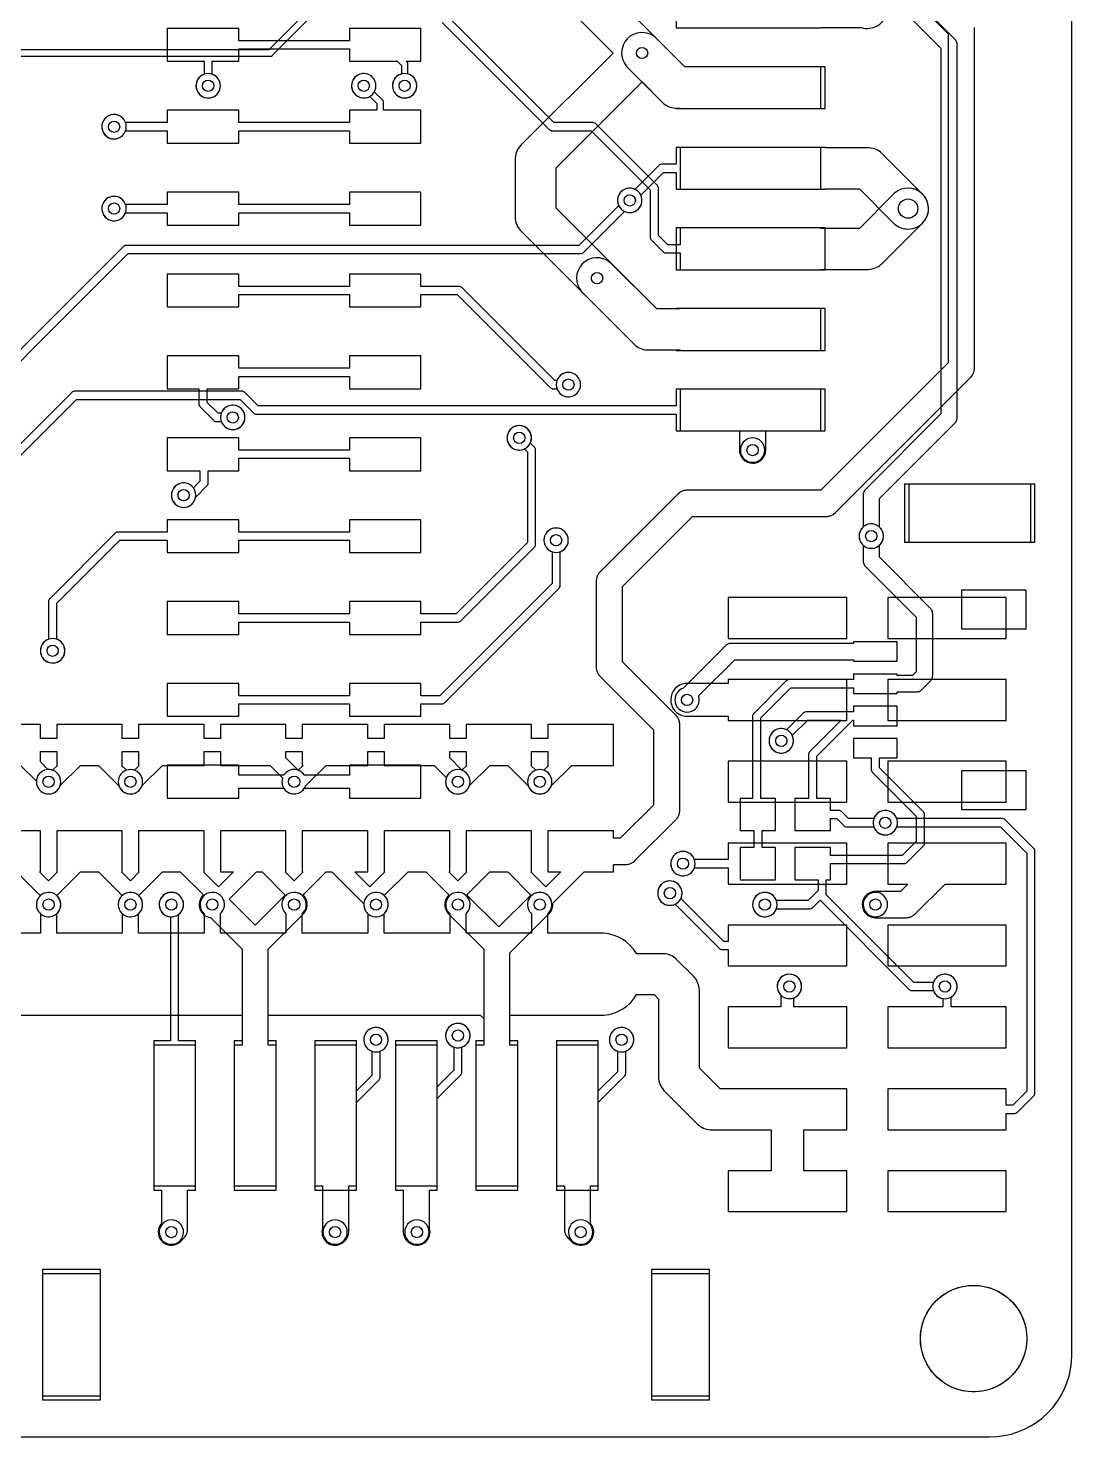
# Model space of a CAD drawing. Header units: millimetres. Extents: x 0 to 66, y 0 to 99.1.
# Drawn here: x 33.66 to 66.04, y 0 to 43.7 of the extents above; entities that cross this region are included whole.
import ezdxf

# ---------------------------------------------------------------- set-up
doc = ezdxf.new("R2010")
doc.units = ezdxf.units.MM

msp = doc.modelspace()

# ---------------------------------------------------------------- linework, layer by layer
at = {"layer": '16_copper'}
for points in [[(29.665, 42.681, 0.165101), (29.876, 42.803), (29.892, 42.824), (41.171, 42.824), (41.177, 42.825, 0.140725), (41.23, 42.843), (41.237, 42.85), (41.239, 42.851), (41.24, 42.852), (41.242, 42.854), (47.081, 48.693), (47.099, 48.682, 1), (47.434, 49.362), (47.388, 49.381, 0.668177), (46.927, 48.854), (46.937, 48.836), (41.129, 43.028), (29.969, 43.028), (29.969, 43.028, 1), (29.213, 43.078), (29.213, 43.028, 0.414214), (29.616, 42.675)], [(59.758, 43.692, 0.39025), (60.325, 44.339), (60.32, 44.402, 0.372542), (59.705, 44.984), (59.663, 44.985), (58.257, 44.985), (58.257, 44.998), (53.761, 44.998), (53.761, 43.702), (58.257, 43.702), (58.257, 43.715), (59.507, 43.715), (59.509, 43.714), (59.57, 43.699), (59.632, 43.691), (59.695, 43.688)], [(39.317, 41.538, 1), (39.169, 42.282), (39.121, 42.269, 0.876976), (39.268, 41.532)], [(44.143, 41.538, 1), (43.995, 42.282), (43.947, 42.269, 0.876976), (44.094, 41.532)], [(45.413, 41.538, 1), (45.265, 42.282), (45.217, 42.269, 0.876976), (45.364, 41.532)], [(36.396, 40.268, 1), (36.248, 41.012), (36.2, 40.999, 0.876976), (36.347, 40.262)], [(52.398, 37.982, 0.453094), (52.683, 38.476), (52.666, 38.516), (53.373, 39.223), (53.761, 39.223), (53.761, 38.702), (58.257, 38.702), (58.257, 39.998), (53.761, 39.998), (53.761, 39.477), (53.32, 39.477), (53.315, 39.476), (53.309, 39.477, 0.111436), (53.256, 39.46), (53.25, 39.455), (53.242, 39.45), (53.235, 39.444), (53.23, 39.44), (52.486, 38.696), (52.446, 38.713, 1), (52.202, 37.995), (52.25, 37.982, 0.065542), (52.349, 37.976)], [(36.396, 37.728, 1), (36.248, 38.472), (36.2, 38.459, 0.876976), (36.347, 37.722)], [(58.257, 36.215), (59.71, 36.215), (59.718, 36.215), (59.726, 36.215, 0.1754), (60.129, 36.372), (60.159, 36.401), (61.409, 37.651), (61.451, 37.698, 0.920724), (60.541, 38.578), (60.511, 38.549), (59.447, 37.485), (58.257, 37.485), (58.257, 37.498), (53.761, 37.498), (53.761, 36.202), (58.257, 36.202)], [(50.493, 32.267, 1), (50.345, 33.011), (50.297, 32.998, 0.876976), (50.444, 32.261)], [(40.079, 31.251, 1), (39.931, 31.995), (39.883, 31.982, 0.876976), (40.03, 31.245)], [(48.969, 30.616, 1), (48.821, 31.36), (48.773, 31.347, 0.876976), (48.92, 30.61)], [(56.208, 30.235, 1), (56.06, 30.979), (56.012, 30.966, 0.876976), (56.159, 30.229)], [(38.555, 28.838, 1), (38.407, 29.582), (38.359, 29.569, 0.876976), (38.506, 28.832)], [(50.112, 27.441, 1), (49.964, 28.185), (49.916, 28.172, 0.876976), (50.063, 27.435)], [(56.85, 18.28), (56.427, 18.28), (56.427, 18.804), (56.85, 18.804), (56.85, 19.804), (56.388, 19.804), (56.388, 22.299), (57.322, 23.233), (59.269, 23.233), (59.269, 23.06), (60.619, 23.06), (60.619, 23.106), (61.206, 23.106), (61.225, 23.108), (61.245, 23.109, 0.118891), (61.355, 23.154), (61.385, 23.18), (61.386, 23.18), (61.386, 23.18), (61.648, 23.442), (61.66, 23.457), (61.673, 23.472, 0.118893), (61.719, 23.582), (61.722, 23.622, 0.000218), (61.722, 23.622), (61.722, 25.527), (61.72, 25.546), (61.719, 25.566, 0.118891), (61.674, 25.676), (61.648, 25.706), (61.648, 25.707), (61.648, 25.707), (60.071, 27.283), (60.071, 27.659), (60.102, 27.69, 1), (59.532, 28.19), (59.502, 28.151, 0.339455), (59.532, 27.69), (59.563, 27.659), (59.563, 27.178), (59.565, 27.159), (59.566, 27.139, 0.118891), (59.611, 27.029), (59.637, 26.999), (59.637, 26.998), (59.637, 26.998), (61.214, 25.422), (61.214, 23.727), (61.101, 23.614), (60.619, 23.614), (60.619, 23.66), (59.269, 23.66), (59.269, 23.487), (57.269, 23.487), (57.264, 23.486), (57.258, 23.487, 0.111436), (57.205, 23.47), (57.199, 23.465), (57.191, 23.46), (57.184, 23.454), (57.179, 23.45), (56.171, 22.442), (56.168, 22.438), (56.164, 22.434, 0.11143), (56.138, 22.384), (56.137, 22.377), (56.135, 22.367), (56.135, 22.358), (56.134, 22.352), (56.134, 19.804), (55.75, 19.804), (55.75, 18.804), (56.173, 18.804), (56.173, 18.28), (55.75, 18.28), (55.75, 17.28), (56.85, 17.28)], [(34.491, 24.012, 1), (34.343, 24.756), (34.295, 24.743, 0.876976), (34.442, 24.006)], [(55.456, 24.612), (55.436, 24.611, 0.118891), (55.326, 24.566), (55.296, 24.54), (55.295, 24.54), (55.295, 24.54), (53.971, 23.215), (53.934, 23.2), (53.891, 23.175, 1), (54.313, 22.545), (54.352, 22.575, 0.303346), (54.461, 22.982), (54.459, 22.985), (55.58, 24.106), (59.269, 24.106), (59.269, 24.06), (60.619, 24.06), (60.619, 24.66), (59.269, 24.66), (59.269, 24.614), (55.475, 24.614)], [(57.788, 22.486), (57.782, 22.487, 0.111436), (57.729, 22.47), (57.723, 22.465), (57.715, 22.46), (57.708, 22.454), (57.703, 22.45), (57.185, 21.932), (57.145, 21.949, 1), (56.901, 21.231), (56.949, 21.218, 0.577349), (57.382, 21.712), (57.365, 21.752), (57.846, 22.233), (58.883, 22.233), (57.91, 21.26), (57.907, 21.256), (57.903, 21.252, 0.11143), (57.877, 21.202), (57.876, 21.195), (57.874, 21.185), (57.874, 21.176), (57.873, 21.17), (57.873, 19.804), (57.45, 19.804), (57.45, 18.804), (58.55, 18.804), (58.55, 19.177), (58.748, 19.177), (58.965, 18.96), (58.969, 18.957), (58.973, 18.953, 0.11143), (59.023, 18.927), (59.03, 18.926), (59.04, 18.924), (59.049, 18.924), (59.055, 18.923), (59.895, 18.923), (59.912, 18.882, 1), (60.592, 19.218), (60.567, 19.261, 0.577351), (59.912, 19.218), (59.895, 19.177), (59.108, 19.177), (58.891, 19.394), (58.887, 19.397), (58.883, 19.401, 0.11143), (58.833, 19.427), (58.826, 19.428), (58.816, 19.43), (58.807, 19.43), (58.801, 19.431), (58.55, 19.431), (58.55, 19.804), (58.127, 19.804), (58.127, 21.117), (59.243, 22.233), (59.269, 22.233), (59.269, 22.06), (60.619, 22.06), (60.619, 22.66), (59.269, 22.66), (59.269, 22.487), (57.793, 22.487)], [(58.55, 17.28), (58.55, 17.78), (60.833, 17.78), (60.838, 17.781), (60.844, 17.78, 0.111436), (60.897, 17.797), (60.903, 17.802), (60.911, 17.807), (60.918, 17.813), (60.923, 17.817), (61.431, 18.325), (61.434, 18.329), (61.438, 18.333, 0.11143), (61.464, 18.383), (61.465, 18.39), (61.467, 18.4), (61.467, 18.409), (61.468, 18.415), (61.468, 19.304), (61.467, 19.309), (61.468, 19.315, 0.111436), (61.451, 19.368), (61.446, 19.374), (61.441, 19.382), (61.435, 19.389), (61.431, 19.394), (60.071, 20.754), (60.071, 21.06), (60.619, 21.06), (60.619, 21.66), (59.269, 21.66), (59.269, 21.06), (59.817, 21.06), (59.817, 20.701), (59.818, 20.696), (59.817, 20.69, 0.111436), (59.834, 20.637), (59.839, 20.631), (59.844, 20.623), (59.85, 20.616), (59.854, 20.611), (61.214, 19.251), (61.214, 18.468), (60.78, 18.034), (58.55, 18.034), (58.55, 18.28), (57.45, 18.28), (57.45, 17.28), (58.166, 17.28), (58.166, 16.944), (57.859, 16.637), (56.872, 16.637), (56.855, 16.678, 1), (56.175, 16.342), (56.2, 16.299, 0.577351), (56.855, 16.342), (56.872, 16.383), (57.912, 16.383), (57.917, 16.384), (57.923, 16.383, 0.111436), (57.976, 16.4), (57.982, 16.405), (57.99, 16.41), (57.997, 16.416), (58.002, 16.42), (58.23, 16.648), (60.997, 13.88), (61.001, 13.877), (61.005, 13.873, 0.11143), (61.055, 13.847), (61.062, 13.846), (61.072, 13.844), (61.081, 13.844), (61.087, 13.843), (61.746, 13.843), (61.763, 13.802, 1), (62.443, 14.138), (62.418, 14.181, 0.577351), (61.763, 14.138), (61.746, 14.097), (61.14, 14.097), (58.42, 16.817), (58.42, 17.28)], [(34.412, 20.679, 0.065544), (34.315, 20.698), (34.271, 20.698), (34.036, 20.933), (34.036, 21.26), (34.544, 21.26), (34.544, 20.828), (34.566, 20.828), (34.415, 20.677)], [(36.952, 20.679, 0.165099), (36.708, 20.679), (36.705, 20.677), (36.554, 20.828), (36.576, 20.828), (36.576, 21.26), (37.084, 21.26), (37.084, 20.828), (37.106, 20.828), (36.955, 20.677)], [(49.652, 20.679, 0.165099), (49.408, 20.679), (49.405, 20.677), (49.254, 20.828), (49.276, 20.828), (49.276, 21.26), (49.784, 21.26), (49.784, 20.828), (49.806, 20.828), (49.655, 20.677)], [(54.049, 17.408, 1), (53.901, 18.152), (53.853, 18.139, 0.876976), (54, 17.402)], [(53.642, 16.494, 1), (53.494, 17.237), (53.447, 17.224, 0.876976), (53.593, 16.487)], [(38.848, 12.279), (38.327, 12.279), (38.327, 16.207), (38.35, 16.225, 1), (37.85, 16.795), (37.815, 16.76, 0.619805), (38.073, 16.132), (38.073, 12.279), (37.552, 12.279), (37.552, 7.783), (38.848, 7.783)], [(60.018, 16.138, 1), (59.87, 16.882), (59.822, 16.869, 0.876976), (59.969, 16.132)], [(57.351, 13.598, 1), (57.203, 14.342), (57.155, 14.329, 0.876976), (57.302, 13.592)], [(44.524, 11.947, 1), (44.376, 12.691), (44.328, 12.678, 0.876976), (44.475, 11.941)], [(46.348, 10.499), (47.08, 11.231), (47.083, 11.235), (47.087, 11.239, 0.11143), (47.113, 11.289), (47.114, 11.296), (47.116, 11.306), (47.116, 11.314), (47.117, 11.321), (47.117, 12.089), (47.158, 12.106, 1), (46.822, 12.786), (46.779, 12.761, 0.577351), (46.822, 12.106), (46.863, 12.089), (46.863, 11.373), (46.348, 10.858), (46.348, 12.279), (45.052, 12.279), (45.052, 7.783), (46.348, 7.783)], [(52.144, 11.947, 1), (51.996, 12.691), (51.948, 12.678, 0.876976), (52.095, 11.941)], [(43.23, 5.947, 0.120832), (43.416, 6.019), (43.467, 6.063), (43.487, 6.083), (43.487, 6.083), (43.487, 6.083), (43.501, 6.098), (43.521, 6.12), (43.521, 6.12), (43.521, 6.121), (43.533, 6.138), (43.549, 6.162), (43.549, 6.162), (43.549, 6.162), (43.559, 6.182), (43.572, 6.207), (43.572, 6.207), (43.572, 6.207), (43.578, 6.222), (43.59, 6.254, 0.000102), (43.59, 6.254), (43.595, 6.276), (43.601, 6.303), (43.601, 6.303), (43.601, 6.303), (43.601, 6.304), (43.606, 6.353), (43.606, 6.363), (43.606, 6.37), (43.606, 7.783), (43.848, 7.783), (43.848, 12.279), (42.552, 12.279), (42.552, 7.783), (42.794, 7.783), (42.794, 6.474), (42.79, 6.466, 0.118779), (42.782, 6.267), (42.796, 6.218, 0.22053), (43.032, 5.971), (43.08, 5.956, 0.058767), (43.18, 5.944)], [(50.834, 5.945, 0.582074), (51.131, 6.586), (51.106, 6.615), (51.106, 7.783), (51.348, 7.783), (51.348, 12.279), (50.052, 12.279), (50.052, 7.783), (50.294, 7.783), (50.294, 6.45), (50.294, 6.45), (50.294, 6.45, 0.030916), (50.297, 6.4), (50.297, 6.4), (50.297, 6.4, 0.030916), (50.306, 6.35), (50.306, 6.35), (50.306, 6.35, 0.030914), (50.321, 6.302), (50.321, 6.302), (50.321, 6.302, 0.030916), (50.343, 6.257), (50.343, 6.256), (50.343, 6.256, 0.030915), (50.369, 6.214), (50.369, 6.214), (50.369, 6.214), (50.37, 6.213), (50.401, 6.175), (50.408, 6.168), (50.413, 6.163), (50.513, 6.063), (50.55, 6.029, 0.156295), (50.783, 5.944)], [(38.174, 5.978, 1), (38.026, 6.722), (37.978, 6.709, 0.876976), (38.125, 5.972)], [(45.794, 5.978, 1), (45.646, 6.722), (45.598, 6.709, 0.876976), (45.745, 5.972)]]:
    msp.add_lwpolyline(points, format="xyb", close=True, dxfattribs=at)
for points in [[(59.022, 46.703), (62.205, 43.52), (62.205, 33.315), (58.252, 29.362), (54.102, 29.362), (54.102, 29.362), (54.102, 29.362), (54.078, 29.361), (54.052, 29.359), (54.052, 29.359), (54.052, 29.359), (54.029, 29.355), (54.002, 29.35), (54.002, 29.35), (54.002, 29.35, 0.030914), (53.954, 29.335), (53.954, 29.335), (53.954, 29.335, 0.030916), (53.909, 29.313), (53.908, 29.313), (53.908, 29.313, 0.030915), (53.866, 29.287), (53.866, 29.287), (53.866, 29.287), (53.865, 29.286), (53.827, 29.255), (53.82, 29.248), (53.815, 29.243), (51.402, 26.83), (51.402, 26.83), (51.402, 26.83), (51.388, 26.815), (51.368, 26.793), (51.368, 26.793), (51.368, 26.792), (51.356, 26.775), (51.34, 26.751), (51.34, 26.751), (51.34, 26.751), (51.33, 26.731), (51.317, 26.706), (51.317, 26.706), (51.317, 26.706), (51.309, 26.685), (51.299, 26.659, 0.000102), (51.299, 26.659), (51.294, 26.637), (51.288, 26.61), (51.288, 26.61), (51.288, 26.61), (51.288, 26.609), (51.283, 26.56), (51.283, 26.55), (51.283, 26.543), (51.283, 23.876), (51.283, 23.876), (51.283, 23.876), (51.284, 23.852), (51.286, 23.826), (51.286, 23.826), (51.286, 23.826), (51.29, 23.803), (51.295, 23.776), (51.295, 23.776), (51.295, 23.776, 0.030914), (51.31, 23.728), (51.31, 23.728), (51.31, 23.728, 0.030916), (51.332, 23.683), (51.332, 23.682), (51.332, 23.682, 0.030915), (51.358, 23.64), (51.358, 23.64), (51.358, 23.64), (51.359, 23.639), (51.39, 23.601), (51.397, 23.594), (51.402, 23.589), (53.061, 21.93), (53.061, 19.599), (52.029, 18.567), (51.816, 18.567), (51.816, 18.796), (49.784, 18.796), (49.784, 17.526), (50.187, 17.526), (49.72, 17.059), (49.71, 17.07), (49.71, 17.071), (49.71, 17.071), (49.254, 17.526), (49.276, 17.526), (49.276, 18.796), (47.244, 18.796), (47.244, 17.526), (47.266, 17.526), (46.99, 17.25), (46.714, 17.526), (46.736, 17.526), (46.736, 18.796), (44.704, 18.796), (44.704, 17.526), (44.726, 17.526), (44.27, 17.071), (44.26, 17.059), (43.793, 17.526), (44.196, 17.526), (44.196, 18.796), (42.164, 18.796), (42.164, 17.526), (42.186, 17.526), (41.91, 17.25), (41.634, 17.526), (41.656, 17.526), (41.656, 18.796), (39.624, 18.796), (39.624, 17.526), (40.027, 17.526), (39.56, 17.059), (39.55, 17.07), (39.55, 17.071), (39.55, 17.071), (39.094, 17.526), (39.116, 17.526), (39.116, 18.796), (37.084, 18.796), (37.084, 17.526), (37.106, 17.526), (36.83, 17.25), (36.554, 17.526), (36.576, 17.526), (36.576, 18.796), (34.544, 18.796), (34.544, 17.526), (34.566, 17.526), (34.29, 17.25), (34.014, 17.526), (34.036, 17.526), (34.036, 18.796), (32.004, 18.796)], [(49.208, 45.525), (51.807, 42.926), (48.954, 40.073), (48.949, 40.067), (48.943, 40.062, 0.1754), (48.769, 39.666), (48.768, 39.624), (48.768, 37.846), (48.768, 37.838), (48.768, 37.83, 0.1754), (48.925, 37.427), (48.954, 37.397), (52.45, 33.901), (52.456, 33.896), (52.461, 33.89, 0.1754), (52.857, 33.716), (52.899, 33.715), (53.761, 33.715), (53.761, 33.702), (58.257, 33.702), (58.257, 34.998), (53.761, 34.998), (53.761, 34.985), (53.162, 34.985), (50.038, 38.109), (50.038, 39.361), (52.705, 42.028), (53.332, 41.401), (53.338, 41.396), (53.343, 41.39, 0.1754), (53.739, 41.216), (53.761, 41.216), (53.761, 41.202), (58.257, 41.202), (58.257, 42.498), (54.031, 42.498), (50.292, 46.237)], [(33.296, 17.526), (34.033, 16.788), (34.005, 16.76), (33.975, 16.721, 1), (34.605, 16.299), (34.63, 16.342, 0.303346), (34.575, 16.76), (34.547, 16.788), (35.284, 17.526), (35.836, 17.526), (36.573, 16.788), (36.545, 16.76), (36.515, 16.721, 1), (37.145, 16.299), (37.17, 16.342, 0.303346), (37.115, 16.76), (37.087, 16.788), (37.824, 17.526), (38.376, 17.526), (39.094, 16.808), (39.06, 16.773, 0.582075), (39.303, 16.109), (39.317, 16.108), (40.294, 15.132), (40.294, 12.279), (40.052, 12.279), (40.052, 7.783), (41.348, 7.783), (41.348, 12.279), (41.106, 12.279), (41.106, 15.132), (42.197, 16.223), (42.231, 16.26, 0.389213), (42.186, 16.808), (42.904, 17.526), (43.075, 17.526), (44.072, 16.529), (44.072, 16.485, 1), (44.828, 16.535), (44.822, 16.584, 0.131653), (44.735, 16.76), (44.707, 16.788), (45.444, 17.526), (45.996, 17.526), (46.714, 16.808), (46.691, 16.785, 0.35496), (46.659, 16.274), (46.703, 16.223), (47.794, 15.132), (47.794, 12.279), (47.552, 12.279), (47.552, 7.783), (48.848, 7.783), (48.848, 12.279), (48.606, 12.279), (48.606, 15.012), (49.817, 16.223), (49.851, 16.26, 0.188225), (49.935, 16.544), (49.933, 16.554), (50.905, 17.526), (51.816, 17.526), (51.816, 17.755), (52.197, 17.755), (52.197, 17.755), (52.197, 17.755), (52.221, 17.756), (52.247, 17.758), (52.247, 17.758), (52.247, 17.758), (52.27, 17.762), (52.297, 17.767), (52.297, 17.767), (52.297, 17.767, 0.030914), (52.345, 17.782), (52.345, 17.782), (52.345, 17.782, 0.030916), (52.39, 17.804), (52.391, 17.804), (52.391, 17.804, 0.030915), (52.433, 17.83), (52.433, 17.83), (52.433, 17.83), (52.434, 17.831), (52.472, 17.862), (52.479, 17.869), (52.484, 17.874), (53.754, 19.144), (53.754, 19.144), (53.754, 19.144), (53.768, 19.159), (53.788, 19.181), (53.788, 19.181), (53.788, 19.182), (53.8, 19.199), (53.816, 19.223), (53.816, 19.223), (53.816, 19.223), (53.826, 19.243), (53.839, 19.268), (53.839, 19.268), (53.839, 19.268), (53.845, 19.283), (53.857, 19.315, 0.000102), (53.857, 19.315), (53.862, 19.337), (53.868, 19.364), (53.868, 19.364), (53.868, 19.364), (53.868, 19.365), (53.873, 19.414), (53.873, 19.424), (53.873, 19.431), (53.873, 22.098), (53.873, 22.098), (53.873, 22.098), (53.872, 22.122), (53.87, 22.148), (53.87, 22.148), (53.87, 22.148), (53.866, 22.171), (53.861, 22.198), (53.861, 22.198), (53.861, 22.198, 0.030914), (53.846, 22.246), (53.846, 22.246), (53.846, 22.246, 0.030916), (53.824, 22.291), (53.824, 22.292), (53.824, 22.292, 0.030915), (53.798, 22.334), (53.798, 22.334), (53.798, 22.334), (53.797, 22.335), (53.766, 22.373), (53.759, 22.38), (53.754, 22.385), (52.095, 24.044), (52.095, 26.375), (54.27, 28.55), (58.42, 28.55), (58.42, 28.55), (58.42, 28.55), (58.444, 28.551), (58.47, 28.553), (58.47, 28.553), (58.47, 28.553), (58.493, 28.557), (58.52, 28.562), (58.52, 28.562), (58.52, 28.562, 0.030914), (58.568, 28.577), (58.568, 28.577), (58.568, 28.577, 0.030916), (58.613, 28.599), (58.614, 28.599), (58.614, 28.599, 0.030915), (58.656, 28.625), (58.656, 28.625), (58.656, 28.625), (58.657, 28.626), (58.695, 28.657), (58.702, 28.664), (58.707, 28.669), (62.898, 32.86), (62.898, 32.86), (62.898, 32.86), (62.912, 32.875), (62.932, 32.897), (62.932, 32.897), (62.932, 32.898), (62.944, 32.915), (62.96, 32.939), (62.96, 32.939), (62.96, 32.939), (62.97, 32.959), (62.983, 32.984), (62.983, 32.984), (62.983, 32.984), (62.989, 32.999), (63.001, 33.031, 0.000102), (63.001, 33.031), (63.006, 33.053), (63.012, 33.08), (63.012, 33.08), (63.012, 33.08), (63.012, 33.081), (63.017, 33.13), (63.017, 33.14), (63.017, 33.147), (63.017, 43.688), (63.017, 43.688), (63.017, 43.688), (63.016, 43.712)], [(32.981, 30.007), (35.153, 32.179), (40.235, 32.179), (40.654, 31.76), (40.658, 31.757), (40.662, 31.753, 0.11143), (40.712, 31.727), (40.719, 31.726), (40.729, 31.724), (40.737, 31.724), (40.744, 31.723), (53.761, 31.723), (53.761, 31.202), (58.257, 31.202), (58.257, 32.498), (53.761, 32.498), (53.761, 31.977), (40.797, 31.977), (40.378, 32.396), (40.373, 32.399), (40.37, 32.403, 0.11143), (40.32, 32.429), (40.313, 32.43), (40.303, 32.432), (40.294, 32.432), (40.288, 32.433), (35.1, 32.433), (35.095, 32.432), (35.089, 32.433, 0.111436), (35.036, 32.416), (35.03, 32.411), (35.022, 32.406), (35.015, 32.4), (35.01, 32.396), (32.801, 30.187)], [(33.423, 20.828), (33.912, 20.339), (33.912, 20.295, 0.71659), (34.605, 20.109), (34.63, 20.152), (34.645, 20.189), (35.284, 20.828), (35.836, 20.828), (36.475, 20.189), (36.49, 20.152), (36.515, 20.109, 0.53451), (37.145, 20.109), (37.17, 20.152), (37.185, 20.189), (37.824, 20.828), (39.116, 20.828), (39.116, 21.26), (39.624, 21.26), (39.624, 20.828), (41.17, 20.828), (41.553, 20.445), (41.551, 20.442, 0.876975), (42.225, 20.109), (42.25, 20.152), (42.265, 20.189), (42.904, 20.828), (44.196, 20.828), (44.196, 21.26), (44.704, 21.26), (44.704, 20.828), (46.25, 20.828), (46.633, 20.445), (46.631, 20.442, 0.876975), (47.305, 20.109), (47.33, 20.152), (47.345, 20.189), (47.984, 20.828), (48.536, 20.828), (49.175, 20.189), (49.19, 20.152), (49.215, 20.109, 0.53451), (49.845, 20.109), (49.87, 20.152), (49.885, 20.189), (50.524, 20.828), (51.816, 20.828), (51.816, 22.098), (49.784, 22.098), (49.784, 21.666), (49.276, 21.666), (49.276, 22.098), (47.244, 22.098), (47.244, 21.666), (46.736, 21.666), (46.736, 22.098), (44.704, 22.098), (44.704, 21.666), (44.196, 21.666), (44.196, 22.098), (42.164, 22.098), (42.164, 21.666), (41.656, 21.666), (41.656, 22.098), (39.624, 22.098), (39.624, 21.666), (39.116, 21.666), (39.116, 22.098), (37.084, 22.098), (37.084, 21.666), (36.576, 21.666), (36.576, 22.098), (34.544, 22.098), (34.544, 21.666), (34.036, 21.666), (34.036, 22.098), (32.004, 22.098)]]:
    msp.add_lwpolyline(points, format="xyb", dxfattribs=at)
for points in [[(64.765, 29.552), (60.853, 29.552), (60.853, 27.748), (64.765, 27.748)], [(64.619, 26.26), (62.619, 26.26), (62.619, 25.06), (64.619, 25.06)], [(41.656, 21.06), (41.656, 21.26), (42.164, 21.26), (42.164, 20.828), (42.186, 20.828), (42.037, 20.679)], [(46.736, 21.06), (46.736, 21.26), (47.244, 21.26), (47.244, 20.828), (47.266, 20.828), (47.117, 20.679)], [(64.619, 20.66), (62.619, 20.66), (62.619, 19.46), (64.619, 19.46)], [(39.897, 16.678), (40.745, 17.526), (40.916, 17.526), (41.634, 16.807), (41.623, 16.797), (40.7, 15.875)], [(47.277, 16.797), (47.266, 16.808), (47.984, 17.526), (48.536, 17.526), (49.254, 16.807), (49.243, 16.797), (48.26, 15.815)], [(35.902, 5.187), (34.098, 5.187), (34.098, 1.275), (35.902, 1.275)], [(54.802, 5.187), (52.998, 5.187), (52.998, 1.275), (54.802, 1.275)]]:
    msp.add_lwpolyline(points, close=True, dxfattribs=at)
at = {"layer": '1_copper'}
for points in [[(58.24, 46.81), (61.976, 43.075), (61.976, 31.728), (59.637, 29.39), (59.625, 29.375), (59.612, 29.36, 0.118893), (59.566, 29.25), (59.563, 29.21, 0.000218), (59.563, 29.21), (59.563, 28.221), (59.532, 28.19, 1), (60.102, 27.69), (60.132, 27.729, 0.339455), (60.102, 28.19), (60.071, 28.221), (60.071, 29.105), (62.41, 31.443), (62.422, 31.458), (62.435, 31.473, 0.118893), (62.481, 31.583), (62.484, 31.623, 0.000218), (62.484, 31.623), (62.484, 43.18), (62.482, 43.199), (62.481, 43.219, 0.118891), (62.436, 43.329), (62.41, 43.359), (62.41, 43.36), (62.41, 43.36), (58.674, 47.095)], [(46.504, 43.868), (49.821, 40.55), (49.825, 40.547), (49.829, 40.543, 0.11143), (49.879, 40.517), (49.886, 40.516), (49.896, 40.514), (49.905, 40.514), (49.911, 40.513), (51.128, 40.513), (52.959, 38.682), (52.959, 37.211), (52.96, 37.206), (52.959, 37.2, 0.111436), (52.976, 37.147), (52.981, 37.141), (52.986, 37.133), (52.992, 37.126), (52.996, 37.121), (53.357, 36.76), (53.361, 36.757), (53.365, 36.753, 0.11143), (53.415, 36.727), (53.422, 36.726), (53.432, 36.724), (53.441, 36.724), (53.447, 36.723), (53.888, 36.723), (53.888, 36.202), (58.384, 36.202), (58.384, 37.498), (53.888, 37.498), (53.888, 36.977), (53.5, 36.977), (53.213, 37.264), (53.213, 38.735), (53.212, 38.74), (53.213, 38.746, 0.111436), (53.196, 38.799), (53.191, 38.805), (53.186, 38.813), (53.18, 38.82), (53.176, 38.825), (51.271, 40.73), (51.267, 40.733), (51.263, 40.737, 0.11143), (51.213, 40.763), (51.206, 40.764), (51.196, 40.766), (51.187, 40.766), (51.181, 40.767), (49.964, 40.767), (46.646, 44.085)], [(30.443, 30.39), (36.756, 36.703), (50.8, 36.703), (50.805, 36.704), (50.811, 36.703, 0.111436), (50.864, 36.72), (50.87, 36.725), (50.878, 36.73), (50.885, 36.736), (50.89, 36.74), (52.162, 38.012), (52.202, 37.995, 1), (52.446, 38.713), (52.398, 38.726, 0.577349), (51.965, 38.232), (51.982, 38.192), (50.747, 36.957), (36.703, 36.957), (36.698, 36.956), (36.692, 36.957, 0.111436), (36.639, 36.94), (36.633, 36.935), (36.625, 36.93), (36.618, 36.924), (36.613, 36.92), (30.3, 30.607)], [(27.076, 13.081), (40.294, 13.081), (40.294, 12.152), (40.052, 12.152), (40.052, 7.656), (41.348, 7.656), (41.348, 12.152), (41.106, 12.152), (41.106, 13.081), (47.685, 13.081), (47.794, 12.973), (47.794, 12.152), (47.552, 12.152), (47.552, 7.656), (48.848, 7.656), (48.848, 12.152), (48.606, 12.152), (48.606, 13.081), (51.435, 13.081), (51.524, 13.084, 0.249211), (52.535, 13.716), (53.077, 13.716), (53.213, 13.58), (53.213, 11.176), (53.213, 11.168), (53.213, 11.16, 0.1754), (53.37, 10.757), (53.399, 10.727), (54.415, 9.711), (54.421, 9.706), (54.426, 9.7, 0.1754), (54.822, 9.526), (54.864, 9.525), (56.706, 9.525), (56.706, 8.255), (55.374, 8.255), (55.374, 6.985), (59.054, 6.985), (59.054, 8.255), (57.722, 8.255), (57.722, 9.525), (59.054, 9.525), (59.054, 10.795), (55.127, 10.795), (54.483, 11.439), (54.483, 13.843), (54.483, 13.851), (54.483, 13.859, 0.1754), (54.326, 14.262), (54.297, 14.292), (53.789, 14.8), (53.783, 14.805), (53.778, 14.811, 0.1754), (53.382, 14.985), (53.34, 14.986), (52.534, 14.986), (52.528, 14.997, 0.2506), (51.505, 15.619), (51.435, 15.621), (49.784, 15.621), (49.784, 16.229), (49.815, 16.26, 1), (49.245, 16.76), (49.215, 16.721, 0.339455), (49.245, 16.26), (49.276, 16.229), (49.276, 15.621), (47.244, 15.621), (47.244, 16.229), (47.275, 16.26, 1), (46.705, 16.76), (46.675, 16.721, 0.339455), (46.705, 16.26), (46.736, 16.229), (46.736, 15.621), (44.704, 15.621), (44.704, 16.229), (44.735, 16.26, 1), (44.165, 16.76), (44.135, 16.721, 0.339455), (44.165, 16.26), (44.196, 16.229), (44.196, 15.621), (42.164, 15.621), (42.164, 16.229), (42.195, 16.26, 1), (41.625, 16.76), (41.595, 16.721, 0.339455), (41.625, 16.26), (41.656, 16.229), (41.656, 15.621), (39.624, 15.621), (39.624, 16.229), (39.655, 16.26, 1), (39.085, 16.76), (39.055, 16.721, 0.339455), (39.085, 16.26), (39.116, 16.229), (39.116, 15.621), (37.084, 15.621), (37.084, 16.229), (37.115, 16.26, 1), (36.545, 16.76), (36.515, 16.721, 0.339455), (36.545, 16.26), (36.576, 16.229), (36.576, 15.621), (34.544, 15.621), (34.544, 16.229), (34.575, 16.26, 1), (34.005, 16.76), (33.975, 16.721, 0.339455), (34.005, 16.26), (34.036, 16.229), (34.036, 15.621), (32.004, 15.621)]]:
    msp.add_lwpolyline(points, format="xyb", dxfattribs=at)
for points in [[(39.317, 41.538, 0.716592), (39.411, 42.25), (39.37, 42.267), (39.37, 42.67), (40.194, 42.67), (40.194, 43.053), (43.626, 43.053), (43.626, 42.67), (45.102, 42.67), (45.237, 42.535), (45.237, 42.274), (45.217, 42.269, 1), (45.461, 41.551), (45.507, 41.57, 0.668181), (45.461, 42.269), (45.441, 42.274), (45.441, 42.577), (45.44, 42.583, 0.140725), (45.422, 42.636), (45.415, 42.643), (45.414, 42.646), (45.413, 42.647), (45.411, 42.649), (45.39, 42.67), (45.846, 42.67), (45.846, 43.69), (43.626, 43.69), (43.626, 43.307), (40.194, 43.307), (40.194, 43.69), (37.974, 43.69), (37.974, 42.67), (39.116, 42.67), (39.116, 42.267), (39.075, 42.25, 0.820679), (39.268, 41.532)], [(58.384, 42.498), (54.031, 42.498), (53.154, 43.375), (53.107, 43.417, 0.920724), (52.227, 42.507), (52.256, 42.477), (53.332, 41.401), (53.338, 41.396), (53.343, 41.39, 0.1754), (53.739, 41.216), (53.781, 41.215), (53.888, 41.215), (53.888, 41.202), (58.384, 41.202)], [(40.194, 40.513), (43.626, 40.513), (43.626, 40.13), (45.846, 40.13), (45.846, 41.15), (44.679, 41.15), (44.679, 41.402), (44.678, 41.408, 0.140725), (44.66, 41.461), (44.653, 41.468), (44.652, 41.471), (44.651, 41.472), (44.649, 41.474), (44.398, 41.724), (44.409, 41.742, 1), (43.729, 42.078), (43.71, 42.032, 0.668177), (44.237, 41.57), (44.255, 41.581), (44.475, 41.36), (44.475, 41.15), (43.626, 41.15), (43.626, 40.767), (40.194, 40.767), (40.194, 41.15), (37.974, 41.15), (37.974, 40.767), (36.679, 40.767), (36.662, 40.808, 1), (35.982, 40.472), (36.007, 40.429, 0.577351), (36.662, 40.472), (36.679, 40.513), (37.974, 40.513), (37.974, 40.13), (40.194, 40.13)], [(61.028, 37.469, 0.607214), (61.438, 38.519), (61.409, 38.549), (60.159, 39.799), (60.153, 39.804), (60.148, 39.81, 0.1754), (59.752, 39.984), (59.71, 39.985), (58.384, 39.985), (58.384, 39.998), (53.888, 39.998), (53.888, 38.702), (58.384, 38.702), (58.384, 38.715), (59.447, 38.715), (60.511, 37.651), (60.558, 37.609, 0.175402), (60.965, 37.465)], [(40.194, 37.973), (43.626, 37.973), (43.626, 37.59), (45.846, 37.59), (45.846, 38.61), (43.626, 38.61), (43.626, 38.227), (40.194, 38.227), (40.194, 38.61), (37.974, 38.61), (37.974, 38.227), (36.679, 38.227), (36.662, 38.268, 1), (35.982, 37.932), (36.007, 37.889, 0.577351), (36.662, 37.932), (36.679, 37.973), (37.974, 37.973), (37.974, 37.59), (40.194, 37.59)], [(58.384, 34.998), (53.888, 34.998), (53.888, 34.985), (53.162, 34.985), (51.757, 36.39), (51.71, 36.432, 0.920724), (50.83, 35.522), (50.859, 35.492), (52.45, 33.901), (52.456, 33.896), (52.461, 33.89, 0.1754), (52.857, 33.716), (52.899, 33.715), (53.888, 33.715), (53.888, 33.702), (58.384, 33.702)], [(50.493, 32.267, 1), (50.345, 33.011), (50.297, 32.998, 0.198914), (50.079, 32.807), (50.062, 32.766), (49.996, 32.766), (47.112, 35.65), (47.108, 35.653), (47.104, 35.657, 0.11143), (47.054, 35.683), (47.047, 35.684), (47.037, 35.686), (47.028, 35.686), (47.022, 35.687), (45.846, 35.687), (45.846, 36.07), (43.626, 36.07), (43.626, 35.687), (40.194, 35.687), (40.194, 36.07), (37.974, 36.07), (37.974, 35.05), (40.194, 35.05), (40.194, 35.433), (43.626, 35.433), (43.626, 35.05), (45.846, 35.05), (45.846, 35.433), (46.969, 35.433), (49.853, 32.549), (49.857, 32.546), (49.861, 32.542, 0.11143), (49.911, 32.516), (49.918, 32.515), (49.928, 32.513), (49.937, 32.513), (49.943, 32.512), (50.062, 32.512), (50.079, 32.471, 0.303347), (50.444, 32.261)], [(39.211, 32.51), (40.194, 32.51), (40.194, 32.893), (43.626, 32.893), (43.626, 32.51), (45.846, 32.51), (45.846, 33.53), (43.626, 33.53), (43.626, 33.147), (40.194, 33.147), (40.194, 33.53), (37.974, 33.53), (37.974, 32.51), (38.957, 32.51), (38.957, 32.036), (38.958, 32.031), (38.957, 32.025, 0.055546), (38.963, 31.998), (38.966, 31.99), (38.969, 31.981, 0.017627), (38.974, 31.972), (38.979, 31.966), (38.984, 31.958), (38.99, 31.951), (38.994, 31.946), (39.407, 31.533), (39.411, 31.53), (39.415, 31.526, 0.11143), (39.465, 31.5), (39.472, 31.499), (39.482, 31.497), (39.491, 31.497), (39.497, 31.496), (39.648, 31.496), (39.665, 31.455, 1), (40.345, 31.791), (40.32, 31.834, 0.577351), (39.665, 31.791), (39.648, 31.75), (39.55, 31.75), (39.211, 32.089)], [(56.184, 30.204, 0.124284), (56.37, 30.276), (56.38, 30.284), (56.386, 30.289), (56.414, 30.313), (56.421, 30.32), (56.424, 30.322), (56.424, 30.322), (56.424, 30.322), (56.437, 30.337), (56.457, 30.36), (56.457, 30.36), (56.457, 30.36), (56.469, 30.378), (56.485, 30.401), (56.485, 30.401), (56.485, 30.401), (56.496, 30.421), (56.508, 30.446), (56.508, 30.446), (56.508, 30.446), (56.514, 30.461), (56.526, 30.493, 0.000102), (56.526, 30.493), (56.531, 30.515), (56.537, 30.542), (56.537, 30.542), (56.537, 30.543), (56.537, 30.543), (56.542, 30.592), (56.542, 30.603), (56.543, 30.609), (56.543, 31.202), (58.384, 31.202), (58.384, 32.498), (53.888, 32.498), (53.888, 31.202), (55.73, 31.202), (55.73, 30.642), (55.728, 30.624, 0.423211), (56.134, 30.201)], [(40.194, 25.273), (43.626, 25.273), (43.626, 24.89), (45.846, 24.89), (45.846, 25.273), (46.99, 25.273), (46.995, 25.274), (47.001, 25.273, 0.111436), (47.054, 25.29), (47.06, 25.295), (47.068, 25.3), (47.075, 25.306), (47.08, 25.31), (49.366, 27.596), (49.369, 27.6), (49.373, 27.604, 0.11143), (49.399, 27.654), (49.4, 27.661), (49.402, 27.671), (49.402, 27.68), (49.403, 27.686), (49.403, 30.607), (49.402, 30.612), (49.403, 30.618, 0.111436), (49.386, 30.671), (49.381, 30.677), (49.376, 30.685), (49.37, 30.692), (49.366, 30.697), (49.237, 30.826), (49.254, 30.866, 1), (48.536, 31.11), (48.523, 31.062, 0.577349), (49.017, 30.629), (49.057, 30.646), (49.149, 30.554), (49.149, 27.739), (46.937, 25.527), (45.846, 25.527), (45.846, 25.91), (43.626, 25.91), (43.626, 25.527), (40.194, 25.527), (40.194, 25.91), (37.974, 25.91), (37.974, 24.89), (40.194, 24.89)], [(38.555, 28.838, 0.26795), (38.84, 29.088), (38.853, 29.136), (38.855, 29.15), (39.206, 29.501), (39.209, 29.505), (39.213, 29.509, 0.11143), (39.239, 29.559), (39.24, 29.566), (39.242, 29.576), (39.242, 29.585), (39.243, 29.591), (39.243, 29.97), (40.194, 29.97), (40.194, 30.353), (43.626, 30.353), (43.626, 29.97), (45.846, 29.97), (45.846, 30.99), (43.626, 30.99), (43.626, 30.607), (40.194, 30.607), (40.194, 30.99), (37.974, 30.99), (37.974, 29.97), (38.989, 29.97), (38.989, 29.644), (38.783, 29.438), (38.766, 29.46, 1), (38.196, 28.96), (38.231, 28.925, 0.198912), (38.506, 28.832)], [(34.491, 24.012, 0.716592), (34.585, 24.724), (34.544, 24.741), (34.544, 25.855), (36.502, 27.813), (37.974, 27.813), (37.974, 27.43), (40.194, 27.43), (40.194, 27.813), (43.626, 27.813), (43.626, 27.43), (45.846, 27.43), (45.846, 28.45), (43.626, 28.45), (43.626, 28.067), (40.194, 28.067), (40.194, 28.45), (37.974, 28.45), (37.974, 28.067), (36.449, 28.067), (36.444, 28.066), (36.438, 28.067, 0.111436), (36.385, 28.05), (36.379, 28.045), (36.371, 28.04), (36.364, 28.034), (36.359, 28.03), (34.327, 25.998), (34.324, 25.994), (34.32, 25.99, 0.11143), (34.294, 25.94), (34.293, 25.933), (34.291, 25.923), (34.291, 25.914), (34.29, 25.908), (34.29, 24.741), (34.249, 24.724, 0.820679), (34.442, 24.006)], [(40.194, 22.733), (43.626, 22.733), (43.626, 22.35), (45.846, 22.35), (45.846, 22.733), (46.482, 22.733), (46.487, 22.734), (46.493, 22.733, 0.111436), (46.546, 22.75), (46.552, 22.755), (46.56, 22.76), (46.567, 22.766), (46.572, 22.77), (50.128, 26.326), (50.131, 26.33), (50.135, 26.334, 0.11143), (50.161, 26.384), (50.162, 26.391), (50.164, 26.401), (50.164, 26.41), (50.165, 26.416), (50.165, 27.456), (50.206, 27.473, 1), (49.87, 28.153), (49.827, 28.128, 0.577351), (49.87, 27.473), (49.911, 27.456), (49.911, 26.469), (46.429, 22.987), (45.846, 22.987), (45.846, 23.37), (43.626, 23.37), (43.626, 22.987), (40.194, 22.987), (40.194, 23.37), (37.974, 23.37), (37.974, 22.35), (40.194, 22.35)], [(55.374, 23.368), (54.102, 23.368), (54.046, 23.365, 0.878963), (54.028, 22.357), (54.102, 22.352), (55.374, 22.352), (55.374, 22.225), (59.054, 22.225), (59.054, 23.495), (55.374, 23.495)], [(57.097, 21.218, 1), (56.949, 21.962), (56.901, 21.949, 0.876976), (57.048, 21.212)], [(34.364, 19.948, 1), (34.216, 20.692), (34.168, 20.679, 0.876976), (34.315, 19.942)], [(36.904, 19.948, 1), (36.756, 20.692), (36.708, 20.679, 0.876976), (36.855, 19.942)], [(40.194, 20.117), (41.591, 20.117), (41.595, 20.109, 0.53451), (42.225, 20.109), (42.229, 20.117), (43.626, 20.117), (43.626, 19.81), (45.846, 19.81), (45.846, 20.83), (43.626, 20.83), (43.626, 20.523), (42.229, 20.523), (42.225, 20.531, 0.53451), (41.595, 20.531), (41.591, 20.523), (40.194, 20.523), (40.194, 20.83), (37.974, 20.83), (37.974, 19.81), (40.194, 19.81)], [(47.064, 19.948, 1), (46.916, 20.692), (46.868, 20.679, 0.876976), (47.015, 19.942)], [(49.604, 19.948, 1), (49.456, 20.692), (49.408, 20.679, 0.876976), (49.555, 19.942)], [(64.006, 10.033), (64.262, 10.033), (64.267, 10.034), (64.273, 10.033, 0.111436), (64.326, 10.05), (64.332, 10.055), (64.34, 10.06), (64.347, 10.066), (64.352, 10.07), (64.86, 10.578), (64.863, 10.582), (64.867, 10.586, 0.11143), (64.893, 10.636), (64.894, 10.643), (64.896, 10.653), (64.896, 10.662), (64.897, 10.668), (64.897, 18.161), (64.896, 18.166), (64.897, 18.172, 0.111436), (64.88, 18.225), (64.875, 18.231), (64.87, 18.239), (64.864, 18.246), (64.86, 18.251), (63.971, 19.14), (63.967, 19.143), (63.963, 19.147, 0.11143), (63.913, 19.173), (63.906, 19.174), (63.896, 19.176), (63.887, 19.176), (63.881, 19.177), (60.608, 19.177), (60.592, 19.218, 1), (59.912, 18.882), (59.936, 18.839, 0.577351), (60.592, 18.882), (60.608, 18.923), (63.828, 18.923), (64.643, 18.108), (64.643, 10.721), (64.209, 10.287), (64.006, 10.287), (64.006, 10.795), (60.326, 10.795), (60.326, 9.525), (64.006, 9.525)], [(59.054, 18.415), (55.374, 18.415), (55.374, 17.907), (54.332, 17.907), (54.315, 17.948, 1), (53.635, 17.612), (53.66, 17.569, 0.577351), (54.315, 17.612), (54.332, 17.653), (55.374, 17.653), (55.374, 17.145), (59.054, 17.145)], [(60.896, 16.104), (60.896, 16.104), (60.92, 16.105), (60.946, 16.107), (60.946, 16.107), (60.946, 16.107), (60.969, 16.111), (60.996, 16.116), (60.996, 16.116), (60.996, 16.116, 0.030914), (61.044, 16.131), (61.044, 16.131), (61.044, 16.131, 0.030916), (61.089, 16.153), (61.09, 16.153), (61.09, 16.153, 0.030915), (61.132, 16.179), (61.132, 16.179), (61.132, 16.179), (61.133, 16.18), (61.171, 16.211), (61.178, 16.218), (61.183, 16.223), (62.106, 17.145), (64.006, 17.145), (64.006, 18.415), (60.326, 18.415), (60.326, 17.145), (60.956, 17.145), (60.728, 16.916), (59.944, 16.916), (59.894, 16.913, 0.865077), (59.877, 16.109), (59.944, 16.104), (60.896, 16.104)], [(59.054, 15.875), (55.374, 15.875), (55.374, 15.367), (55.246, 15.367), (53.91, 16.703), (53.927, 16.744, 1), (53.21, 16.987), (53.197, 16.939, 0.577349), (53.69, 16.507), (53.731, 16.523), (55.104, 15.15), (55.108, 15.147), (55.112, 15.143, 0.11143), (55.162, 15.117), (55.169, 15.116), (55.179, 15.114), (55.187, 15.114), (55.194, 15.113), (55.374, 15.113), (55.374, 14.605), (59.054, 14.605)], [(38.174, 16.138, 1), (38.026, 16.882), (37.978, 16.869, 0.876976), (38.125, 16.132)], [(56.589, 16.138, 1), (56.441, 16.882), (56.393, 16.869, 0.876976), (56.54, 16.132)], [(59.054, 13.335), (57.417, 13.335), (57.417, 13.619), (57.445, 13.63, 1), (57.109, 14.31), (57.066, 14.285, 0.453094), (56.992, 13.72), (57.011, 13.701), (57.011, 13.335), (55.374, 13.335), (55.374, 12.065), (59.054, 12.065)], [(64.006, 13.335), (62.293, 13.335), (62.293, 13.643), (62.314, 13.655, 1), (61.892, 14.285), (61.853, 14.255, 0.621841), (62.029, 13.598), (62.039, 13.597), (62.039, 13.335), (60.326, 13.335), (60.326, 12.065), (64.006, 12.065)], [(43.848, 10.372), (44.54, 11.064), (44.543, 11.068), (44.547, 11.072, 0.11143), (44.573, 11.122), (44.574, 11.129), (44.576, 11.139), (44.576, 11.147), (44.577, 11.154), (44.577, 11.962), (44.618, 11.979, 1), (44.282, 12.659), (44.239, 12.634, 0.577351), (44.282, 11.979), (44.323, 11.962), (44.323, 11.206), (43.848, 10.731), (43.848, 12.152), (42.552, 12.152), (42.552, 7.656), (43.848, 7.656)], [(47.064, 12.074, 1), (46.916, 12.818), (46.868, 12.805, 0.876976), (47.015, 12.068)], [(51.348, 10.372), (52.16, 11.184), (52.163, 11.188), (52.167, 11.192, 0.11143), (52.193, 11.242), (52.194, 11.249), (52.196, 11.259), (52.196, 11.267), (52.197, 11.274), (52.197, 11.962), (52.238, 11.979, 1), (51.902, 12.659), (51.859, 12.634, 0.577351), (51.902, 11.979), (51.943, 11.962), (51.943, 11.326), (51.348, 10.731), (51.348, 12.152), (50.052, 12.152), (50.052, 7.656), (51.348, 7.656)], [(38.15, 5.947, 0.124672), (38.336, 6.019), (38.387, 6.063), (38.487, 6.163), (38.487, 6.163), (38.487, 6.163), (38.501, 6.178), (38.521, 6.2), (38.521, 6.2), (38.521, 6.201), (38.533, 6.218), (38.549, 6.242), (38.549, 6.242), (38.549, 6.242), (38.559, 6.262), (38.572, 6.287), (38.572, 6.287), (38.572, 6.287), (38.58, 6.308), (38.59, 6.334, 0.000102), (38.59, 6.334), (38.595, 6.356), (38.601, 6.383), (38.601, 6.383), (38.601, 6.383), (38.601, 6.384), (38.606, 6.433), (38.606, 6.443), (38.606, 6.45), (38.606, 7.656), (38.848, 7.656), (38.848, 12.152), (37.552, 12.152), (37.552, 7.656), (37.794, 7.656), (37.794, 6.616), (37.779, 6.6, 0.624365), (38.1, 5.944)], [(45.754, 5.945), (45.803, 5.952), (45.852, 5.966, 0.22053), (46.099, 6.202), (46.114, 6.25, 0.118569), (46.114, 6.45), (46.106, 6.473), (46.106, 7.656), (46.348, 7.656), (46.348, 12.152), (45.052, 12.152), (45.052, 7.656), (45.294, 7.656), (45.294, 6.37), (45.294, 6.37), (45.294, 6.37), (45.295, 6.346), (45.297, 6.32), (45.297, 6.32), (45.297, 6.32), (45.301, 6.297), (45.306, 6.27), (45.306, 6.27), (45.306, 6.27, 0.030914), (45.321, 6.222), (45.321, 6.222), (45.321, 6.222, 0.030916), (45.343, 6.177), (45.343, 6.176), (45.343, 6.176, 0.030915), (45.369, 6.134), (45.369, 6.134), (45.369, 6.134), (45.37, 6.133), (45.401, 6.095), (45.408, 6.088), (45.413, 6.083), (45.433, 6.063, 0.18289), (45.703, 5.944)], [(43.254, 5.978, 1), (43.106, 6.722), (43.058, 6.709, 0.876976), (43.205, 5.972)], [(50.874, 5.978, 1), (50.726, 6.722), (50.678, 6.709, 0.876976), (50.825, 5.972)]]:
    msp.add_lwpolyline(points, format="xyb", close=True, dxfattribs=at)
for points in [[(64.892, 29.552), (60.98, 29.552), (60.98, 27.748), (64.892, 27.748)], [(59.054, 26.035), (55.374, 26.035), (55.374, 24.765), (59.054, 24.765)], [(64.006, 26.035), (60.326, 26.035), (60.326, 24.765), (64.006, 24.765)], [(64.006, 23.495), (60.326, 23.495), (60.326, 22.225), (64.006, 22.225)], [(59.054, 20.955), (55.374, 20.955), (55.374, 19.685), (59.054, 19.685)], [(64.006, 20.955), (60.326, 20.955), (60.326, 19.685), (64.006, 19.685)], [(64.006, 15.875), (60.326, 15.875), (60.326, 14.605), (64.006, 14.605)], [(64.006, 8.255), (60.326, 8.255), (60.326, 6.985), (64.006, 6.985)], [(35.902, 5.06), (34.098, 5.06), (34.098, 1.148), (35.902, 1.148)], [(54.802, 5.06), (52.998, 5.06), (52.998, 1.148), (54.802, 1.148)]]:
    msp.add_lwpolyline(points, close=True, dxfattribs=at)
at = {"layer": 'drills_NPTH'}
msp.add_circle((62.992, 3.048), 1.65, dxfattribs=at)
at = {"layer": 'drills_via_1_16'}
for centre, radius in [((52.705, 42.926), 0.175), ((39.243, 41.91), 0.175), ((44.069, 41.91), 0.175), ((45.339, 41.91), 0.175), ((36.322, 40.64), 0.175), ((52.324, 38.354), 0.175), ((36.322, 38.1), 0.175), ((60.96, 38.1), 0.3), ((51.308, 35.941), 0.175), ((50.419, 32.639), 0.175), ((40.005, 31.623), 0.175), ((48.895, 30.988), 0.175), ((56.134, 30.607), 0.175), ((38.481, 29.21), 0.175), ((50.038, 27.813), 0.175), ((59.817, 27.94), 0.175), ((34.417, 24.384), 0.175), ((54.102, 22.86), 0.175), ((57.023, 21.59), 0.175), ((34.29, 20.32), 0.175), ((36.83, 20.32), 0.175), ((41.91, 20.32), 0.175), ((46.99, 20.32), 0.175), ((49.53, 20.32), 0.175), ((60.252, 19.05), 0.175), ((53.975, 17.78), 0.175), ((34.29, 16.51), 0.175), ((36.83, 16.51), 0.175), ((38.1, 16.51), 0.175), ((39.37, 16.51), 0.175), ((41.91, 16.51), 0.175), ((44.45, 16.51), 0.175), ((46.99, 16.51), 0.175), ((49.53, 16.51), 0.175), ((53.568, 16.865), 0.175), ((56.515, 16.51), 0.175), ((59.944, 16.51), 0.175), ((57.277, 13.97), 0.175), ((62.103, 13.97), 0.175), ((44.45, 12.319), 0.175), ((46.99, 12.446), 0.175), ((52.07, 12.319), 0.175), ((38.1, 6.35), 0.175), ((43.18, 6.35), 0.175), ((45.72, 6.35), 0.175), ((50.8, 6.35), 0.175)]:
    msp.add_circle(centre, radius, dxfattribs=at)
at = {"layer": 'holes'}
msp.add_lwpolyline([(64.642, 2.994), (64.635, 2.886), (64.621, 2.779), (64.6, 2.673), (64.572, 2.569), (64.537, 2.466), (64.496, 2.367), (64.448, 2.27), (64.394, 2.176), (64.334, 2.086), (64.268, 2.001), (64.197, 1.919), (64.121, 1.843), (64.039, 1.772), (63.954, 1.706), (63.864, 1.646), (63.77, 1.592), (63.673, 1.544), (63.574, 1.503), (63.471, 1.468), (63.367, 1.44), (63.261, 1.419), (63.154, 1.405), (63.046, 1.398), (62.938, 1.398), (62.83, 1.405), (62.723, 1.419), (62.617, 1.44), (62.513, 1.468), (62.41, 1.503), (62.311, 1.544), (62.214, 1.592), (62.12, 1.646), (62.03, 1.706), (61.945, 1.772), (61.863, 1.843), (61.787, 1.919), (61.716, 2.001), (61.65, 2.086), (61.59, 2.176), (61.536, 2.27), (61.488, 2.367), (61.447, 2.466), (61.412, 2.569), (61.384, 2.673), (61.363, 2.779), (61.349, 2.886), (61.342, 2.994), (61.342, 3.102), (61.349, 3.21), (61.363, 3.317), (61.384, 3.423), (61.412, 3.527), (61.447, 3.63), (61.488, 3.729), (61.536, 3.826), (61.59, 3.92), (61.65, 4.01), (61.716, 4.095), (61.787, 4.177), (61.863, 4.253), (61.945, 4.324), (62.03, 4.39), (62.12, 4.45), (62.214, 4.504), (62.311, 4.552), (62.41, 4.593), (62.513, 4.628), (62.617, 4.656), (62.723, 4.677), (62.83, 4.691), (62.938, 4.698), (63.046, 4.698), (63.154, 4.691), (63.261, 4.677), (63.367, 4.656), (63.471, 4.628), (63.574, 4.593), (63.673, 4.552), (63.77, 4.504), (63.864, 4.45), (63.954, 4.39), (64.039, 4.324), (64.121, 4.253), (64.197, 4.177), (64.268, 4.095), (64.334, 4.01), (64.394, 3.92), (64.448, 3.826), (64.496, 3.729), (64.537, 3.63), (64.572, 3.527), (64.6, 3.423), (64.621, 3.317), (64.635, 3.21), (64.642, 3.102), (64.642, 2.994)], close=True, dxfattribs=at)
at = {"layer": 'outline'}
msp.add_lwpolyline([(2.54, 0), (63.5, 0), (63.721, 0.01), (63.941, 0.039), (64.157, 0.087), (64.369, 0.153), (64.573, 0.238), (64.77, 0.34), (64.957, 0.459), (65.133, 0.594), (65.296, 0.744), (65.446, 0.907), (65.581, 1.083), (65.7, 1.27), (65.802, 1.467), (65.887, 1.671), (65.953, 1.883), (66.001, 2.099), (66.03, 2.319), (66.04, 2.54), (66.04, 96.52)], dxfattribs=at)

doc.saveas('drawing.dxf')
